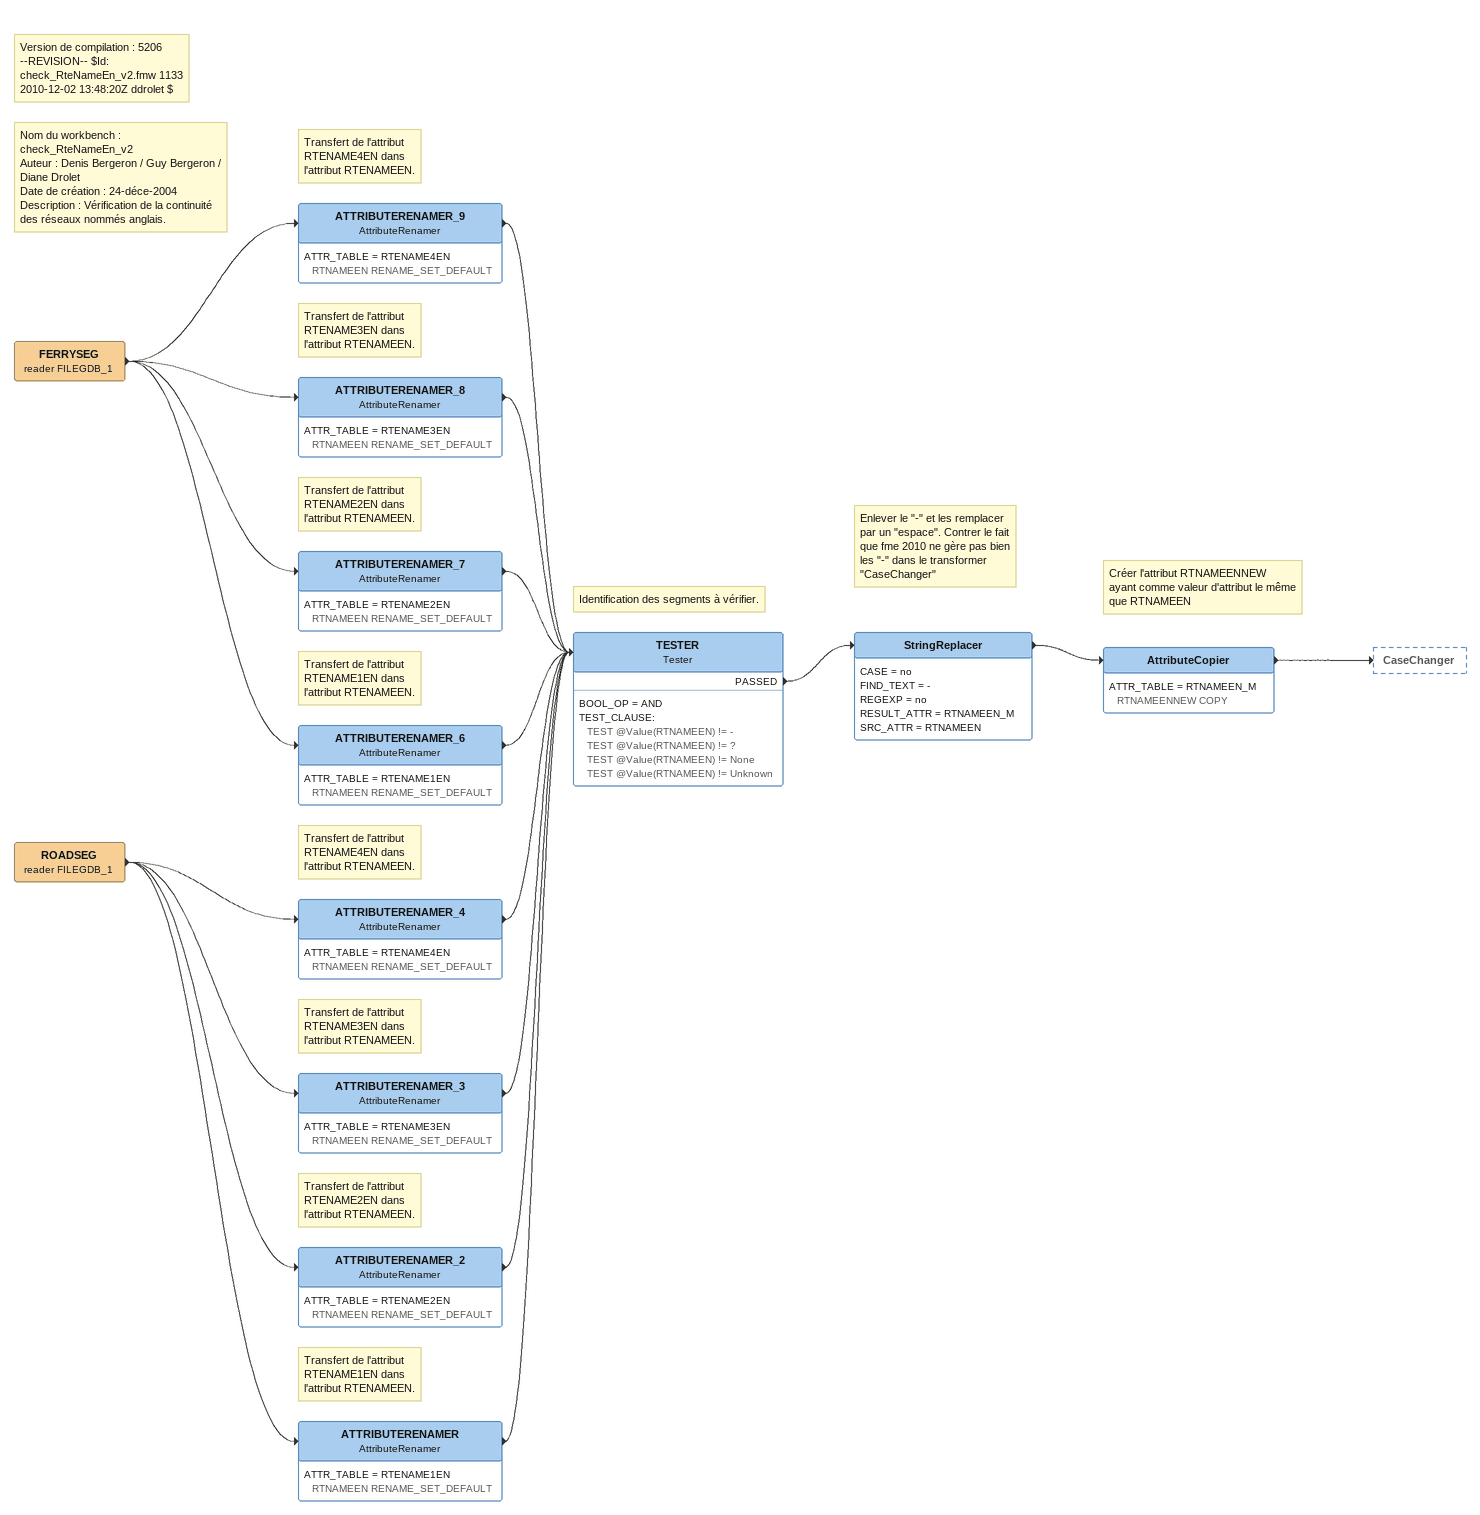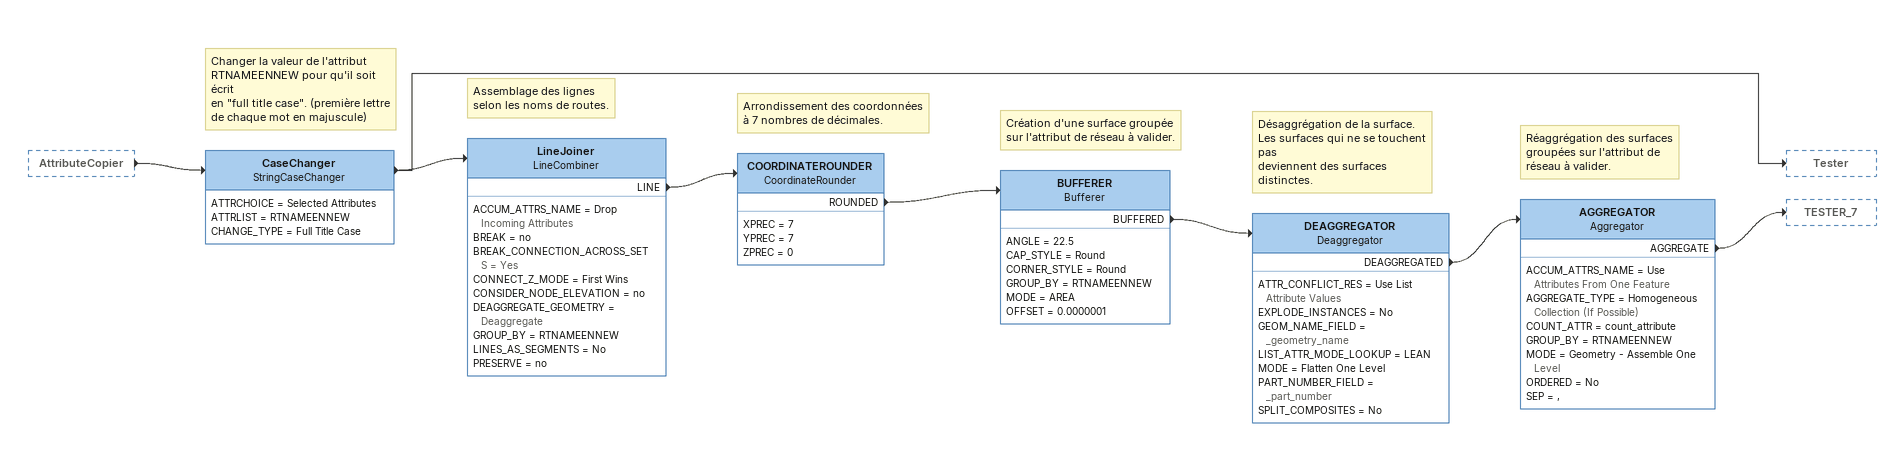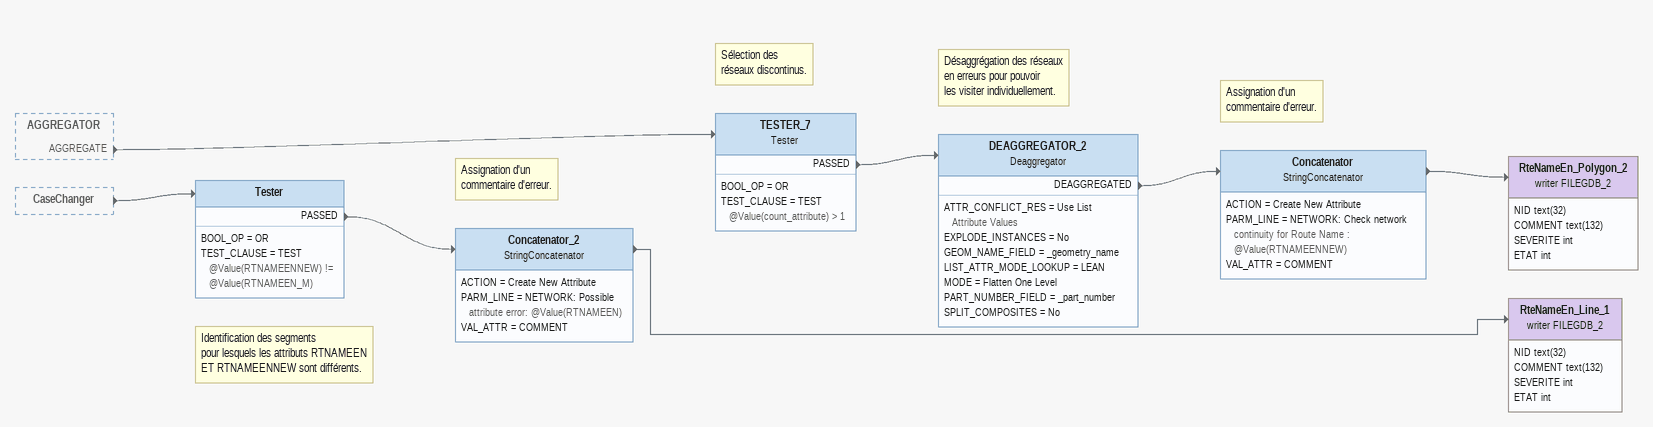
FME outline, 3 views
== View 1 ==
FERRYSEG (reader FILEGDB_1)
    -> ATTRIBUTERENAMER_6
    -> ATTRIBUTERENAMER_8
    -> ATTRIBUTERENAMER_7
    -> ATTRIBUTERENAMER_9
Note: Version de compilation : 5206 / --REVISION-- $Id: check_RteNameEn_v2.fmw 1133 2010-12-02 13:48:20Z ddrolet $
Note: Nom du workbench : check_RteNameEn_v2 / Auteur : Denis Bergeron / Guy Bergeron / Diane Drolet / Date de création : 24-déce-2004 / Description : Vérification de la continuité des réseaux nommés anglais.
Note: Transfert de l'attribut / RTENAME4EN dans / l'attribut RTENAMEEN.
ATTRIBUTERENAMER_9: AttributeRenamer
    ATTR_TABLE = RTENAME4EN RTNAMEEN RENAME_SET_DEFAULT
    -> TESTER
Note: Transfert de l'attribut / RTENAME3EN dans / l'attribut RTENAMEEN.
ATTRIBUTERENAMER_8: AttributeRenamer
    ATTR_TABLE = RTENAME3EN RTNAMEEN RENAME_SET_DEFAULT
    -> TESTER
Note: Transfert de l'attribut / RTENAME2EN dans / l'attribut RTENAMEEN.
ATTRIBUTERENAMER_7: AttributeRenamer
    ATTR_TABLE = RTENAME2EN RTNAMEEN RENAME_SET_DEFAULT
    -> TESTER
Note: Transfert de l'attribut / RTENAME1EN dans / l'attribut RTENAMEEN.
ATTRIBUTERENAMER_6: AttributeRenamer
    ATTR_TABLE = RTENAME1EN RTNAMEEN RENAME_SET_DEFAULT
    -> TESTER
ROADSEG (reader FILEGDB_1)
    -> ATTRIBUTERENAMER
    -> ATTRIBUTERENAMER_2
    -> ATTRIBUTERENAMER_3
    -> ATTRIBUTERENAMER_4
Note: Transfert de l'attribut / RTENAME4EN dans / l'attribut RTENAMEEN.
ATTRIBUTERENAMER_4: AttributeRenamer
    ATTR_TABLE = RTENAME4EN RTNAMEEN RENAME_SET_DEFAULT
    -> TESTER
Note: Transfert de l'attribut / RTENAME3EN dans / l'attribut RTENAMEEN.
ATTRIBUTERENAMER_3: AttributeRenamer
    ATTR_TABLE = RTENAME3EN RTNAMEEN RENAME_SET_DEFAULT
    -> TESTER
Note: Transfert de l'attribut / RTENAME2EN dans / l'attribut RTENAMEEN.
ATTRIBUTERENAMER_2: AttributeRenamer
    ATTR_TABLE = RTENAME2EN RTNAMEEN RENAME_SET_DEFAULT
    -> TESTER
Note: Transfert de l'attribut / RTENAME1EN dans / l'attribut RTENAMEEN.
ATTRIBUTERENAMER: AttributeRenamer
    ATTR_TABLE = RTENAME1EN RTNAMEEN RENAME_SET_DEFAULT
    -> TESTER
Note: Identification des segments à vérifier.
TESTER: Tester
    BOOL_OP = AND
    TEST_CLAUSE:
      TEST @Value(RTNAMEEN) != -
      TEST @Value(RTNAMEEN) != ?
      TEST @Value(RTNAMEEN) != None
      TEST @Value(RTNAMEEN) != Unknown
    PASSED -> StringReplacer
Note: Enlever le "-" et les remplacer / par un "espace". Contrer le fait / que fme 2010 ne gère pas bien / les "-" dans le transformer / "CaseChanger"
StringReplacer
    CASE = no
    FIND_TEXT = -
    REGEXP = no
    RESULT_ATTR = RTNAMEEN_M
    SRC_ATTR = RTNAMEEN
    -> AttributeCopier
Note: Créer l'attribut RTNAMEENNEW / ayant comme valeur d'attribut le même / que RTNAMEEN
AttributeCopier
    ATTR_TABLE = RTNAMEEN_M RTNAMEENNEW COPY
    -> CaseChanger

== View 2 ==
AttributeCopier [outside]
    -> CaseChanger
Note: Changer la valeur de l'attribut / RTNAMEENNEW pour qu'il soit écrit / en "full title case". (première lettre / de chaque mot en majuscule)
CaseChanger: StringCaseChanger
    ATTRCHOICE = Selected Attributes
    ATTRLIST = RTNAMEENNEW
    CHANGE_TYPE = Full Title Case
    -> LineJoiner
    -> Tester
Note: Assemblage des lignes / selon les noms de routes.
LineJoiner: LineCombiner
    ACCUM_ATTRS_NAME = Drop Incoming Attributes
    BREAK = no
    BREAK_CONNECTION_ACROSS_SETS = Yes
    CONNECT_Z_MODE = First Wins
    CONSIDER_NODE_ELEVATION = no
    DEAGGREGATE_GEOMETRY = Deaggregate
    GROUP_BY = RTNAMEENNEW
    LINES_AS_SEGMENTS = No
    PRESERVE = no
    LINE -> COORDINATEROUNDER
Note: Arrondissement des coordonnées / à 7 nombres de décimales.
COORDINATEROUNDER: CoordinateRounder
    XPREC = 7
    YPREC = 7
    ZPREC = 0
    ROUNDED -> BUFFERER
Note: Création d'une surface groupée / sur l'attribut de réseau à valider.
BUFFERER: Bufferer
    ANGLE = 22.5
    CAP_STYLE = Round
    CORNER_STYLE = Round
    GROUP_BY = RTNAMEENNEW
    MODE = AREA
    OFFSET = 0.0000001
    BUFFERED -> DEAGGREGATOR
Note: Désaggrégation de la surface. / Les surfaces qui ne se touchent pas / deviennent des surfaces distinctes.
DEAGGREGATOR: Deaggregator
    ATTR_CONFLICT_RES = Use List Attribute Values
    EXPLODE_INSTANCES = No
    GEOM_NAME_FIELD = _geometry_name
    LIST_ATTR_MODE_LOOKUP = LEAN
    MODE = Flatten One Level
    PART_NUMBER_FIELD = _part_number
    SPLIT_COMPOSITES = No
    DEAGGREGATED -> AGGREGATOR
Note: Réaggrégation des surfaces / groupées sur l'attribut de / réseau à valider.
AGGREGATOR: Aggregator
    ACCUM_ATTRS_NAME = Use Attributes From One Feature
    AGGREGATE_TYPE = Homogeneous Collection (If Possible)
    COUNT_ATTR = count_attribute
    GROUP_BY = RTNAMEENNEW
    MODE = Geometry - Assemble One Level
    ORDERED = No
    SEP = ,
    AGGREGATE -> TESTER_7

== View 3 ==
AGGREGATOR [outside]
    AGGREGATE -> TESTER_7
CaseChanger [outside]
    -> Tester
Note: Sélection des / réseaux discontinus.
TESTER_7: Tester
    BOOL_OP = OR
    TEST_CLAUSE = TEST @Value(count_attribute) > 1
    PASSED -> DEAGGREGATOR_2
Note: Désaggrégation des réseaux / en erreurs pour pouvoir / les visiter individuellement.
DEAGGREGATOR_2: Deaggregator
    ATTR_CONFLICT_RES = Use List Attribute Values
    EXPLODE_INSTANCES = No
    GEOM_NAME_FIELD = _geometry_name
    LIST_ATTR_MODE_LOOKUP = LEAN
    MODE = Flatten One Level
    PART_NUMBER_FIELD = _part_number
    SPLIT_COMPOSITES = No
    DEAGGREGATED -> Concatenator
Note: Assignation d'un / commentaire d'erreur.
Concatenator: StringConcatenator
    ACTION = Create New Attribute
    PARM_LINE = NETWORK: Check network continuity for Route Name : @Value(RTNAMEENNEW)
    VAL_ATTR = COMMENT
    -> RteNameEn_Polygon_2 (writer FILEGDB_2)
RteNameEn_Polygon_2 (writer FILEGDB_2)
    attributes: NID text(32), COMMENT text(132), SEVERITE int, ETAT int
Note: Identification des segments / pour lesquels les attributs RTNAMEEN / ET RTNAMEENNEW sont différents.
Tester
    BOOL_OP = OR
    TEST_CLAUSE = TEST @Value(RTNAMEENNEW) != @Value(RTNAMEEN_M)
    PASSED -> Concatenator_2
Note: Assignation d'un / commentaire d'erreur.
Concatenator_2: StringConcatenator
    ACTION = Create New Attribute
    PARM_LINE = NETWORK: Possible attribute error: @Value(RTNAMEEN)
    VAL_ATTR = COMMENT
    -> RteNameEn_Line_1 (writer FILEGDB_2)
RteNameEn_Line_1 (writer FILEGDB_2)
    attributes: NID text(32), COMMENT text(132), SEVERITE int, ETAT int
